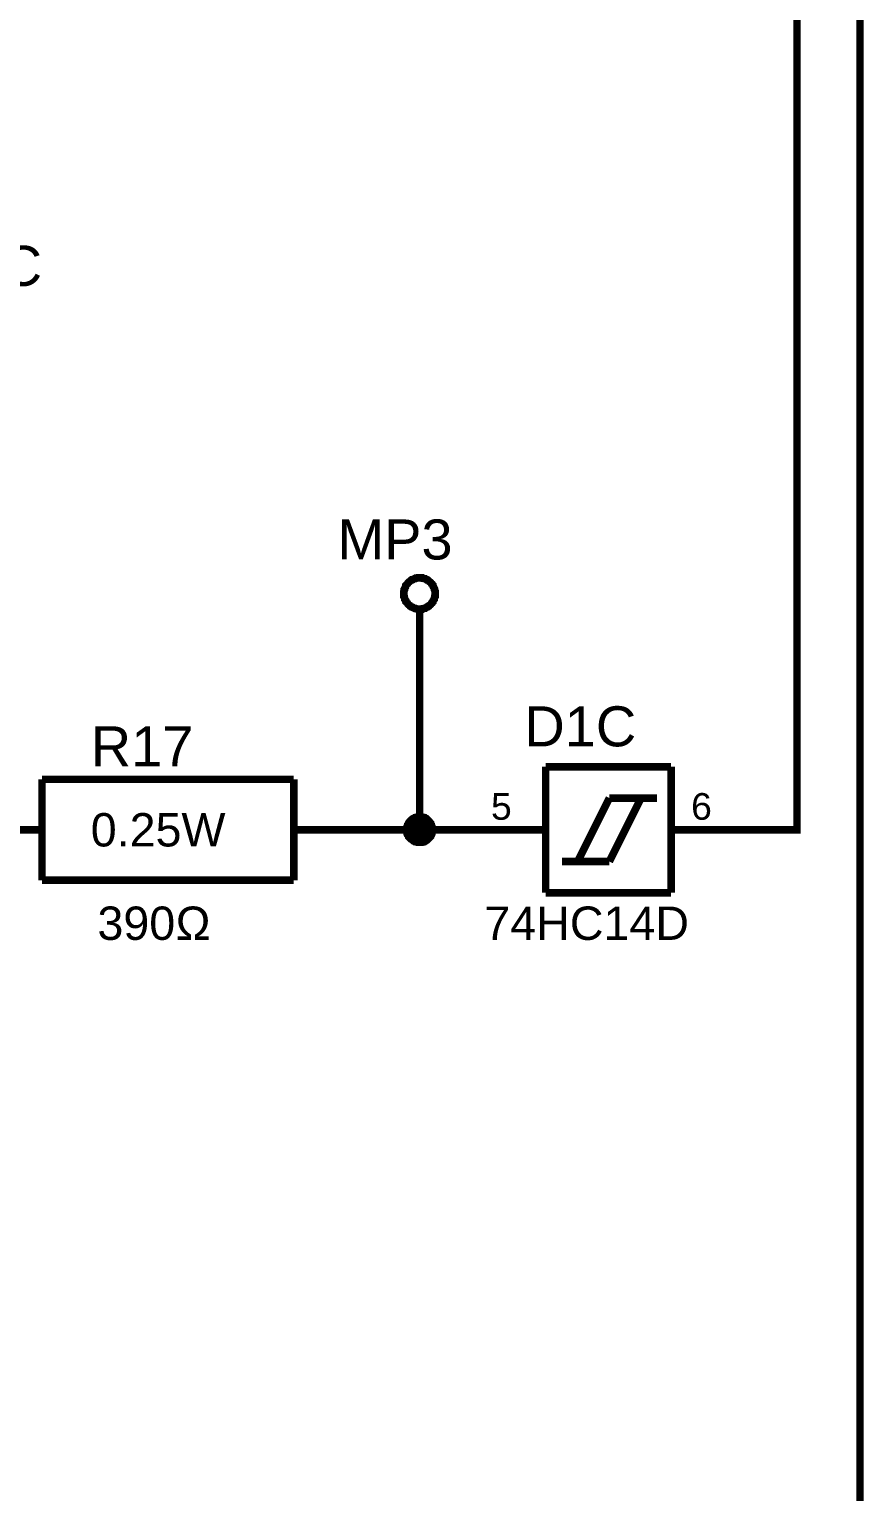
# Model space of a CAD drawing. Header units: millimetres. Extents: x -2024 to 917, y -725 to 13.
# Drawn here: x -1869.4 to -1836.3, y -638 to -579.9 of the extents above; entities that cross this region are included whole.
import ezdxf

# ---------------------------------------------------------------- set-up
doc = ezdxf.new("R2010")
doc.units = ezdxf.units.MM
doc.styles.get("Standard").update_dxf_attribs({"font": 'arial.ttf'})

msp = doc.modelspace()

# ---------------------------------------------------------------- linework, layer by layer
at = {"color": 7}
for points, const_width in [([(-1841.456, -611.675), (-1838.957, -611.675), (-1838.957, -569.168)], 0.3), ([(-1841.456, -669.167), (-1836.457, -669.167), (-1836.457, -569.168)], 0.3), ([(-1854.564, -602.302), (-1854.564, -602.269), (-1854.564, -602.236), (-1854.564, -602.203), (-1854.548, -602.17), (-1854.548, -602.137), (-1854.531, -602.12), (-1854.531, -602.087), (-1854.515, -602.054), (-1854.498, -602.037), (-1854.482, -602.004), (-1854.482, -601.971), (-1854.465, -601.955), (-1854.432, -601.921), (-1854.415, -601.905), (-1854.399, -601.872), (-1854.382, -601.855), (-1854.366, -601.839), (-1854.333, -601.822), (-1854.316, -601.805), (-1854.283, -601.772), (-1854.266, -601.756), (-1854.233, -601.756), (-1854.2, -601.739), (-1854.184, -601.723), (-1854.151, -601.706), (-1854.117, -601.706), (-1854.101, -601.69), (-1854.068, -601.69), (-1854.035, -601.673), (-1854.002, -601.673), (-1853.968, -601.673), (-1853.935, -601.673)], 0.3), ([(-1853.935, -601.673), (-1853.968, -601.673), (-1854.002, -601.673), (-1854.035, -601.673), (-1854.068, -601.69), (-1854.101, -601.69), (-1854.117, -601.706), (-1854.151, -601.706), (-1854.184, -601.723), (-1854.2, -601.739), (-1854.233, -601.756), (-1854.266, -601.756), (-1854.283, -601.772), (-1854.316, -601.805), (-1854.333, -601.822), (-1854.366, -601.839), (-1854.382, -601.855), (-1854.399, -601.872), (-1854.415, -601.905), (-1854.432, -601.921), (-1854.465, -601.955), (-1854.482, -601.971), (-1854.482, -602.004), (-1854.498, -602.037), (-1854.515, -602.054), (-1854.531, -602.087), (-1854.531, -602.12), (-1854.548, -602.137), (-1854.548, -602.17), (-1854.564, -602.203), (-1854.564, -602.236), (-1854.564, -602.269), (-1854.564, -602.302)], 0.3), ([(-1853.935, -601.673), (-1853.902, -601.673), (-1853.869, -601.673), (-1853.836, -601.673), (-1853.82, -601.69), (-1853.786, -601.69), (-1853.753, -601.706), (-1853.72, -601.706), (-1853.704, -601.723), (-1853.671, -601.739), (-1853.654, -601.756), (-1853.621, -601.756), (-1853.604, -601.772), (-1853.571, -601.805), (-1853.555, -601.822), (-1853.522, -601.839), (-1853.505, -601.855), (-1853.489, -601.872), (-1853.472, -601.905), (-1853.439, -601.921), (-1853.422, -601.955), (-1853.406, -601.971), (-1853.406, -602.004), (-1853.389, -602.037), (-1853.373, -602.054), (-1853.356, -602.087), (-1853.356, -602.12), (-1853.34, -602.137), (-1853.34, -602.17), (-1853.323, -602.203), (-1853.323, -602.236), (-1853.323, -602.269), (-1853.323, -602.302)], 0.3), ([(-1853.323, -602.302), (-1853.323, -602.269), (-1853.323, -602.236), (-1853.323, -602.203), (-1853.34, -602.17), (-1853.34, -602.137), (-1853.356, -602.12), (-1853.356, -602.087), (-1853.373, -602.054), (-1853.389, -602.037), (-1853.406, -602.004), (-1853.406, -601.971), (-1853.422, -601.955), (-1853.439, -601.921), (-1853.472, -601.905), (-1853.489, -601.872), (-1853.505, -601.855), (-1853.522, -601.839), (-1853.555, -601.822), (-1853.571, -601.805), (-1853.604, -601.772), (-1853.621, -601.756), (-1853.654, -601.756), (-1853.671, -601.739), (-1853.704, -601.723), (-1853.72, -601.706), (-1853.753, -601.706), (-1853.786, -601.69), (-1853.82, -601.69), (-1853.836, -601.673), (-1853.869, -601.673), (-1853.902, -601.673), (-1853.935, -601.673)], 0.3), ([(-1853.935, -602.915), (-1853.968, -602.915), (-1854.002, -602.915), (-1854.035, -602.915), (-1854.068, -602.898), (-1854.101, -602.898), (-1854.117, -602.882), (-1854.151, -602.882), (-1854.184, -602.865), (-1854.2, -602.849), (-1854.233, -602.832), (-1854.266, -602.832), (-1854.283, -602.816), (-1854.316, -602.799), (-1854.333, -602.766), (-1854.366, -602.749), (-1854.382, -602.733), (-1854.399, -602.716), (-1854.415, -602.683), (-1854.432, -602.667), (-1854.465, -602.633), (-1854.482, -602.617), (-1854.482, -602.584), (-1854.498, -602.567), (-1854.515, -602.534), (-1854.531, -602.518), (-1854.531, -602.484), (-1854.548, -602.451), (-1854.548, -602.418), (-1854.564, -602.402), (-1854.564, -602.368), (-1854.564, -602.335), (-1854.564, -602.302)], 0.3), ([(-1854.564, -602.302), (-1854.564, -602.302)], 0.3), ([(-1854.564, -602.302), (-1854.564, -602.335), (-1854.564, -602.368), (-1854.564, -602.402), (-1854.548, -602.418), (-1854.548, -602.451), (-1854.531, -602.484), (-1854.531, -602.518), (-1854.515, -602.534), (-1854.498, -602.567), (-1854.482, -602.584), (-1854.482, -602.617), (-1854.465, -602.633), (-1854.432, -602.667), (-1854.415, -602.683), (-1854.399, -602.716), (-1854.382, -602.733), (-1854.366, -602.749), (-1854.333, -602.766), (-1854.316, -602.799), (-1854.283, -602.816), (-1854.266, -602.832), (-1854.233, -602.832), (-1854.2, -602.849), (-1854.184, -602.865), (-1854.151, -602.882), (-1854.117, -602.882), (-1854.101, -602.898), (-1854.068, -602.898), (-1854.035, -602.915), (-1854.002, -602.915), (-1853.968, -602.915), (-1853.935, -602.915)], 0.3), ([(-1853.323, -602.302), (-1853.323, -602.335), (-1853.323, -602.368), (-1853.323, -602.402), (-1853.34, -602.418), (-1853.34, -602.451), (-1853.356, -602.484), (-1853.356, -602.518), (-1853.373, -602.534), (-1853.389, -602.567), (-1853.406, -602.584), (-1853.406, -602.617), (-1853.422, -602.633), (-1853.439, -602.667), (-1853.472, -602.683), (-1853.489, -602.716), (-1853.505, -602.733), (-1853.522, -602.749), (-1853.555, -602.766), (-1853.571, -602.799), (-1853.604, -602.816), (-1853.621, -602.832), (-1853.654, -602.832), (-1853.671, -602.849), (-1853.704, -602.865), (-1853.72, -602.882), (-1853.753, -602.882), (-1853.786, -602.898), (-1853.82, -602.898), (-1853.836, -602.915), (-1853.869, -602.915), (-1853.902, -602.915), (-1853.935, -602.915)], 0.3), ([(-1853.935, -602.915), (-1853.902, -602.915), (-1853.869, -602.915), (-1853.836, -602.915), (-1853.82, -602.898), (-1853.786, -602.898), (-1853.753, -602.882), (-1853.72, -602.882), (-1853.704, -602.865), (-1853.671, -602.849), (-1853.654, -602.832), (-1853.621, -602.832), (-1853.604, -602.816), (-1853.571, -602.799), (-1853.555, -602.766), (-1853.522, -602.749), (-1853.505, -602.733), (-1853.489, -602.716), (-1853.472, -602.683), (-1853.439, -602.667), (-1853.422, -602.633), (-1853.406, -602.617), (-1853.406, -602.584), (-1853.389, -602.567), (-1853.373, -602.534), (-1853.356, -602.518), (-1853.356, -602.484), (-1853.34, -602.451), (-1853.34, -602.418), (-1853.323, -602.402), (-1853.323, -602.368), (-1853.323, -602.335), (-1853.323, -602.302)], 0.3), ([(-1853.323, -602.302), (-1853.323, -602.302), (-1853.323, -602.302), (-1853.323, -602.302), (-1853.323, -602.302), (-1853.323, -602.302), (-1853.323, -602.302), (-1853.323, -602.302), (-1853.323, -602.302), (-1853.323, -602.302), (-1853.323, -602.302), (-1853.323, -602.302), (-1853.323, -602.302), (-1853.323, -602.302), (-1853.323, -602.302), (-1853.323, -602.302), (-1853.323, -602.302), (-1853.323, -602.302), (-1853.323, -602.302), (-1853.323, -602.302), (-1853.323, -602.302), (-1853.323, -602.302), (-1853.323, -602.302), (-1853.323, -602.302), (-1853.323, -602.302), (-1853.323, -602.302), (-1853.323, -602.302), (-1853.323, -602.302), (-1853.323, -602.302), (-1853.323, -602.302), (-1853.323, -602.302), (-1853.323, -602.302), (-1853.323, -602.302)], 0.3), ([(-1853.323, -602.302), (-1853.323, -602.302)], 0.3), ([(-1853.935, -602.915), (-1853.935, -604.173)], 0.3), ([(-1853.935, -604.173), (-1853.935, -611.675)], 0.3), ([(-1848.937, -609.174), (-1843.955, -609.174)], 0.3), ([(-1848.937, -614.175), (-1848.937, -609.174)], 0.3), ([(-1843.955, -609.174), (-1843.955, -614.175)], 0.3), ([(-1868.931, -609.671), (-1868.931, -613.678)], 0.3), ([(-1868.931, -609.671), (-1858.934, -609.671)], 0.3), ([(-1858.934, -609.671), (-1858.934, -613.678)], 0.3), ([(-1847.663, -612.933), (-1846.405, -610.416)], 0.3), ([(-1846.405, -610.416), (-1844.518, -610.416)], 0.3), ([(-1846.405, -612.933), (-1845.147, -610.416)], 0.3), ([(-1854.448, -611.675), (-1854.448, -611.641), (-1854.448, -611.625), (-1854.448, -611.592), (-1854.432, -611.575), (-1854.432, -611.542), (-1854.432, -611.526), (-1854.415, -611.492), (-1854.415, -611.476), (-1854.399, -611.459), (-1854.382, -611.426), (-1854.366, -611.41), (-1854.366, -611.393), (-1854.349, -611.377), (-1854.333, -611.343), (-1854.316, -611.327), (-1854.3, -611.31), (-1854.283, -611.294), (-1854.266, -611.277), (-1854.233, -611.261), (-1854.217, -611.244), (-1854.2, -611.244), (-1854.184, -611.227), (-1854.151, -611.211), (-1854.134, -611.194), (-1854.117, -611.194), (-1854.084, -611.178), (-1854.068, -611.178), (-1854.035, -611.178), (-1854.018, -611.161), (-1853.985, -611.161), (-1853.968, -611.161), (-1853.935, -611.161)], 0.3), ([(-1854.448, -611.675), (-1854.448, -611.641), (-1854.448, -611.625), (-1854.448, -611.592), (-1854.432, -611.575), (-1854.432, -611.542), (-1854.432, -611.526), (-1854.415, -611.492), (-1854.415, -611.476), (-1854.399, -611.459), (-1854.382, -611.426), (-1854.366, -611.41), (-1854.366, -611.393), (-1854.349, -611.377), (-1854.333, -611.343), (-1854.316, -611.327), (-1854.3, -611.31), (-1854.283, -611.294), (-1854.266, -611.277), (-1854.233, -611.261), (-1854.217, -611.244), (-1854.2, -611.244), (-1854.184, -611.227), (-1854.151, -611.211), (-1854.134, -611.194), (-1854.117, -611.194), (-1854.084, -611.178), (-1854.068, -611.178), (-1854.035, -611.178), (-1854.018, -611.161), (-1853.985, -611.161), (-1853.968, -611.161), (-1853.935, -611.161)], 0.3), ([(-1854.448, -611.675), (-1854.448, -611.641), (-1854.448, -611.625), (-1854.448, -611.592), (-1854.432, -611.575), (-1854.432, -611.542), (-1854.432, -611.526), (-1854.415, -611.492), (-1854.415, -611.476), (-1854.399, -611.459), (-1854.382, -611.426), (-1854.366, -611.41), (-1854.366, -611.393), (-1854.349, -611.377), (-1854.333, -611.343), (-1854.316, -611.327), (-1854.3, -611.31), (-1854.283, -611.294), (-1854.266, -611.277), (-1854.233, -611.261), (-1854.217, -611.244), (-1854.2, -611.244), (-1854.184, -611.227), (-1854.151, -611.211), (-1854.134, -611.194), (-1854.117, -611.194), (-1854.084, -611.178), (-1854.068, -611.178), (-1854.035, -611.178), (-1854.018, -611.161), (-1853.985, -611.161), (-1853.968, -611.161), (-1853.935, -611.161)], 0.3), ([(-1854.448, -611.675), (-1854.448, -611.641), (-1854.448, -611.625), (-1854.448, -611.592), (-1854.432, -611.575), (-1854.432, -611.542), (-1854.432, -611.526), (-1854.415, -611.492), (-1854.415, -611.476), (-1854.399, -611.459), (-1854.382, -611.426), (-1854.366, -611.41), (-1854.366, -611.393), (-1854.349, -611.377), (-1854.333, -611.343), (-1854.316, -611.327), (-1854.3, -611.31), (-1854.283, -611.294), (-1854.266, -611.277), (-1854.233, -611.261), (-1854.217, -611.244), (-1854.2, -611.244), (-1854.184, -611.227), (-1854.151, -611.211), (-1854.134, -611.194), (-1854.117, -611.194), (-1854.084, -611.178), (-1854.068, -611.178), (-1854.035, -611.178), (-1854.018, -611.161), (-1853.985, -611.161), (-1853.968, -611.161), (-1853.935, -611.161)], 0.3), ([(-1854.448, -611.675), (-1854.448, -611.641), (-1854.448, -611.625), (-1854.448, -611.592), (-1854.432, -611.575), (-1854.432, -611.542), (-1854.432, -611.526), (-1854.415, -611.492), (-1854.415, -611.476), (-1854.399, -611.459), (-1854.382, -611.426), (-1854.366, -611.41), (-1854.366, -611.393), (-1854.349, -611.377), (-1854.333, -611.343), (-1854.316, -611.327), (-1854.3, -611.31), (-1854.283, -611.294), (-1854.266, -611.277), (-1854.233, -611.261), (-1854.217, -611.244), (-1854.2, -611.244), (-1854.184, -611.227), (-1854.151, -611.211), (-1854.134, -611.194), (-1854.117, -611.194), (-1854.084, -611.178), (-1854.068, -611.178), (-1854.035, -611.178), (-1854.018, -611.161), (-1853.985, -611.161), (-1853.968, -611.161), (-1853.935, -611.161)], 0.0991), ([(-1854.448, -611.675), (-1854.448, -611.641), (-1854.448, -611.625), (-1854.448, -611.592), (-1854.432, -611.575), (-1854.432, -611.542), (-1854.432, -611.526), (-1854.415, -611.492), (-1854.415, -611.476), (-1854.399, -611.459), (-1854.382, -611.426), (-1854.366, -611.41), (-1854.366, -611.393), (-1854.349, -611.377), (-1854.333, -611.343), (-1854.316, -611.327), (-1854.3, -611.31), (-1854.283, -611.294), (-1854.266, -611.277), (-1854.233, -611.261), (-1854.217, -611.244), (-1854.2, -611.244), (-1854.184, -611.227), (-1854.151, -611.211), (-1854.134, -611.194), (-1854.117, -611.194), (-1854.084, -611.178), (-1854.068, -611.178), (-1854.035, -611.178), (-1854.018, -611.161), (-1853.985, -611.161), (-1853.968, -611.161), (-1853.935, -611.161)], 0.0991), ([(-1854.448, -611.675), (-1854.448, -611.641), (-1854.448, -611.625), (-1854.448, -611.592), (-1854.432, -611.575), (-1854.432, -611.542), (-1854.432, -611.526), (-1854.415, -611.492), (-1854.415, -611.476), (-1854.399, -611.459), (-1854.382, -611.426), (-1854.366, -611.41), (-1854.366, -611.393), (-1854.349, -611.377), (-1854.333, -611.343), (-1854.316, -611.327), (-1854.3, -611.31), (-1854.283, -611.294), (-1854.266, -611.277), (-1854.233, -611.261), (-1854.217, -611.244), (-1854.2, -611.244), (-1854.184, -611.227), (-1854.151, -611.211), (-1854.134, -611.194), (-1854.117, -611.194), (-1854.084, -611.178), (-1854.068, -611.178), (-1854.035, -611.178), (-1854.018, -611.161), (-1853.985, -611.161), (-1853.968, -611.161), (-1853.935, -611.161)], 0.0991), ([(-1854.448, -611.675), (-1854.448, -611.641), (-1854.448, -611.625), (-1854.448, -611.592), (-1854.432, -611.575), (-1854.432, -611.542), (-1854.432, -611.526), (-1854.415, -611.492), (-1854.415, -611.476), (-1854.399, -611.459), (-1854.382, -611.426), (-1854.366, -611.41), (-1854.366, -611.393), (-1854.349, -611.377), (-1854.333, -611.343), (-1854.316, -611.327), (-1854.3, -611.31), (-1854.283, -611.294), (-1854.266, -611.277), (-1854.233, -611.261), (-1854.217, -611.244), (-1854.2, -611.244), (-1854.184, -611.227), (-1854.151, -611.211), (-1854.134, -611.194), (-1854.117, -611.194), (-1854.084, -611.178), (-1854.068, -611.178), (-1854.035, -611.178), (-1854.018, -611.161), (-1853.985, -611.161), (-1853.968, -611.161), (-1853.935, -611.161)], 0.0991), ([(-1853.935, -611.161), (-1853.935, -611.161)], 0.3), ([(-1853.935, -611.161), (-1853.902, -611.161), (-1853.886, -611.161), (-1853.853, -611.161), (-1853.836, -611.178), (-1853.803, -611.178), (-1853.786, -611.178), (-1853.77, -611.194), (-1853.737, -611.194), (-1853.72, -611.211), (-1853.704, -611.227), (-1853.671, -611.244), (-1853.654, -611.244), (-1853.637, -611.261), (-1853.621, -611.277), (-1853.604, -611.294), (-1853.588, -611.31), (-1853.571, -611.327), (-1853.555, -611.343), (-1853.538, -611.377), (-1853.522, -611.393), (-1853.505, -611.41), (-1853.505, -611.426), (-1853.489, -611.459), (-1853.472, -611.476), (-1853.472, -611.492), (-1853.455, -611.526), (-1853.455, -611.542), (-1853.455, -611.575), (-1853.439, -611.592), (-1853.439, -611.625), (-1853.439, -611.641), (-1853.439, -611.675)], 0.3), ([(-1853.935, -611.161), (-1853.935, -611.161)], 0.3), ([(-1853.935, -611.161), (-1853.902, -611.161), (-1853.886, -611.161), (-1853.853, -611.161), (-1853.836, -611.178), (-1853.803, -611.178), (-1853.786, -611.178), (-1853.77, -611.194), (-1853.737, -611.194), (-1853.72, -611.211), (-1853.704, -611.227), (-1853.671, -611.244), (-1853.654, -611.244), (-1853.637, -611.261), (-1853.621, -611.277), (-1853.604, -611.294), (-1853.588, -611.31), (-1853.571, -611.327), (-1853.555, -611.343), (-1853.538, -611.377), (-1853.522, -611.393), (-1853.505, -611.41), (-1853.505, -611.426), (-1853.489, -611.459), (-1853.472, -611.476), (-1853.472, -611.492), (-1853.455, -611.526), (-1853.455, -611.542), (-1853.455, -611.575), (-1853.439, -611.592), (-1853.439, -611.625), (-1853.439, -611.641), (-1853.439, -611.675)], 0.3), ([(-1853.935, -611.161), (-1853.935, -611.161)], 0.3), ([(-1853.935, -611.161), (-1853.902, -611.161), (-1853.886, -611.161), (-1853.853, -611.161), (-1853.836, -611.178), (-1853.803, -611.178), (-1853.786, -611.178), (-1853.77, -611.194), (-1853.737, -611.194), (-1853.72, -611.211), (-1853.704, -611.227), (-1853.671, -611.244), (-1853.654, -611.244), (-1853.637, -611.261), (-1853.621, -611.277), (-1853.604, -611.294), (-1853.588, -611.31), (-1853.571, -611.327), (-1853.555, -611.343), (-1853.538, -611.377), (-1853.522, -611.393), (-1853.505, -611.41), (-1853.505, -611.426), (-1853.489, -611.459), (-1853.472, -611.476), (-1853.472, -611.492), (-1853.455, -611.526), (-1853.455, -611.542), (-1853.455, -611.575), (-1853.439, -611.592), (-1853.439, -611.625), (-1853.439, -611.641), (-1853.439, -611.675)], 0.3), ([(-1853.935, -611.161), (-1853.935, -611.161)], 0.3), ([(-1853.935, -611.161), (-1853.902, -611.161), (-1853.886, -611.161), (-1853.853, -611.161), (-1853.836, -611.178), (-1853.803, -611.178), (-1853.786, -611.178), (-1853.77, -611.194), (-1853.737, -611.194), (-1853.72, -611.211), (-1853.704, -611.227), (-1853.671, -611.244), (-1853.654, -611.244), (-1853.637, -611.261), (-1853.621, -611.277), (-1853.604, -611.294), (-1853.588, -611.31), (-1853.571, -611.327), (-1853.555, -611.343), (-1853.538, -611.377), (-1853.522, -611.393), (-1853.505, -611.41), (-1853.505, -611.426), (-1853.489, -611.459), (-1853.472, -611.476), (-1853.472, -611.492), (-1853.455, -611.526), (-1853.455, -611.542), (-1853.455, -611.575), (-1853.439, -611.592), (-1853.439, -611.625), (-1853.439, -611.641), (-1853.439, -611.675)], 0.3), ([(-1853.935, -611.161), (-1853.935, -611.161)], 0.0991), ([(-1853.935, -611.161), (-1853.902, -611.161), (-1853.886, -611.161), (-1853.853, -611.161), (-1853.836, -611.178), (-1853.803, -611.178), (-1853.786, -611.178), (-1853.77, -611.194), (-1853.737, -611.194), (-1853.72, -611.211), (-1853.704, -611.227), (-1853.671, -611.244), (-1853.654, -611.244), (-1853.637, -611.261), (-1853.621, -611.277), (-1853.604, -611.294), (-1853.588, -611.31), (-1853.571, -611.327), (-1853.555, -611.343), (-1853.538, -611.377), (-1853.522, -611.393), (-1853.505, -611.41), (-1853.505, -611.426), (-1853.489, -611.459), (-1853.472, -611.476), (-1853.472, -611.492), (-1853.455, -611.526), (-1853.455, -611.542), (-1853.455, -611.575), (-1853.439, -611.592), (-1853.439, -611.625), (-1853.439, -611.641), (-1853.439, -611.675)], 0.0991), ([(-1853.935, -611.161), (-1853.935, -611.161)], 0.0991), ([(-1853.935, -611.161), (-1853.902, -611.161), (-1853.886, -611.161), (-1853.853, -611.161), (-1853.836, -611.178), (-1853.803, -611.178), (-1853.786, -611.178), (-1853.77, -611.194), (-1853.737, -611.194), (-1853.72, -611.211), (-1853.704, -611.227), (-1853.671, -611.244), (-1853.654, -611.244), (-1853.637, -611.261), (-1853.621, -611.277), (-1853.604, -611.294), (-1853.588, -611.31), (-1853.571, -611.327), (-1853.555, -611.343), (-1853.538, -611.377), (-1853.522, -611.393), (-1853.505, -611.41), (-1853.505, -611.426), (-1853.489, -611.459), (-1853.472, -611.476), (-1853.472, -611.492), (-1853.455, -611.526), (-1853.455, -611.542), (-1853.455, -611.575), (-1853.439, -611.592), (-1853.439, -611.625), (-1853.439, -611.641), (-1853.439, -611.675)], 0.0991), ([(-1853.935, -611.161), (-1853.935, -611.161)], 0.0991), ([(-1853.935, -611.161), (-1853.902, -611.161), (-1853.886, -611.161), (-1853.853, -611.161), (-1853.836, -611.178), (-1853.803, -611.178), (-1853.786, -611.178), (-1853.77, -611.194), (-1853.737, -611.194), (-1853.72, -611.211), (-1853.704, -611.227), (-1853.671, -611.244), (-1853.654, -611.244), (-1853.637, -611.261), (-1853.621, -611.277), (-1853.604, -611.294), (-1853.588, -611.31), (-1853.571, -611.327), (-1853.555, -611.343), (-1853.538, -611.377), (-1853.522, -611.393), (-1853.505, -611.41), (-1853.505, -611.426), (-1853.489, -611.459), (-1853.472, -611.476), (-1853.472, -611.492), (-1853.455, -611.526), (-1853.455, -611.542), (-1853.455, -611.575), (-1853.439, -611.592), (-1853.439, -611.625), (-1853.439, -611.641), (-1853.439, -611.675)], 0.0991), ([(-1853.935, -611.161), (-1853.935, -611.161)], 0.0991), ([(-1853.935, -611.161), (-1853.902, -611.161), (-1853.886, -611.161), (-1853.853, -611.161), (-1853.836, -611.178), (-1853.803, -611.178), (-1853.786, -611.178), (-1853.77, -611.194), (-1853.737, -611.194), (-1853.72, -611.211), (-1853.704, -611.227), (-1853.671, -611.244), (-1853.654, -611.244), (-1853.637, -611.261), (-1853.621, -611.277), (-1853.604, -611.294), (-1853.588, -611.31), (-1853.571, -611.327), (-1853.555, -611.343), (-1853.538, -611.377), (-1853.522, -611.393), (-1853.505, -611.41), (-1853.505, -611.426), (-1853.489, -611.459), (-1853.472, -611.476), (-1853.472, -611.492), (-1853.455, -611.526), (-1853.455, -611.542), (-1853.455, -611.575), (-1853.439, -611.592), (-1853.439, -611.625), (-1853.439, -611.641), (-1853.439, -611.675)], 0.0991), ([(-1868.931, -611.675), (-1871.43, -611.675)], 0.3), ([(-1858.934, -611.675), (-1856.435, -611.675)], 0.3), ([(-1856.435, -611.675), (-1853.935, -611.675), (-1851.436, -611.675)], 0.3), ([(-1853.935, -612.171), (-1853.968, -612.171), (-1853.985, -612.171), (-1854.018, -612.171), (-1854.035, -612.155), (-1854.068, -612.155), (-1854.084, -612.155), (-1854.117, -612.138), (-1854.134, -612.138), (-1854.151, -612.122), (-1854.184, -612.105), (-1854.2, -612.105), (-1854.217, -612.089), (-1854.233, -612.072), (-1854.266, -612.055), (-1854.283, -612.039), (-1854.3, -612.022), (-1854.316, -612.006), (-1854.333, -611.989), (-1854.349, -611.973), (-1854.366, -611.956), (-1854.366, -611.94), (-1854.382, -611.906), (-1854.399, -611.89), (-1854.415, -611.873), (-1854.415, -611.84), (-1854.432, -611.824), (-1854.432, -611.807), (-1854.432, -611.774), (-1854.448, -611.757), (-1854.448, -611.724), (-1854.448, -611.708), (-1854.448, -611.675)], 0.3), ([(-1854.448, -611.675), (-1854.448, -611.675)], 0.3), ([(-1853.935, -612.171), (-1853.968, -612.171), (-1853.985, -612.171), (-1854.018, -612.171), (-1854.035, -612.155), (-1854.068, -612.155), (-1854.084, -612.155), (-1854.117, -612.138), (-1854.134, -612.138), (-1854.151, -612.122), (-1854.184, -612.105), (-1854.2, -612.105), (-1854.217, -612.089), (-1854.233, -612.072), (-1854.266, -612.055), (-1854.283, -612.039), (-1854.3, -612.022), (-1854.316, -612.006), (-1854.333, -611.989), (-1854.349, -611.973), (-1854.366, -611.956), (-1854.366, -611.94), (-1854.382, -611.906), (-1854.399, -611.89), (-1854.415, -611.873), (-1854.415, -611.84), (-1854.432, -611.824), (-1854.432, -611.807), (-1854.432, -611.774), (-1854.448, -611.757), (-1854.448, -611.724), (-1854.448, -611.708), (-1854.448, -611.675)], 0.3), ([(-1854.448, -611.675), (-1854.448, -611.675)], 0.3), ([(-1853.935, -612.171), (-1853.968, -612.171), (-1853.985, -612.171), (-1854.018, -612.171), (-1854.035, -612.155), (-1854.068, -612.155), (-1854.084, -612.155), (-1854.117, -612.138), (-1854.134, -612.138), (-1854.151, -612.122), (-1854.184, -612.105), (-1854.2, -612.105), (-1854.217, -612.089), (-1854.233, -612.072), (-1854.266, -612.055), (-1854.283, -612.039), (-1854.3, -612.022), (-1854.316, -612.006), (-1854.333, -611.989), (-1854.349, -611.973), (-1854.366, -611.956), (-1854.366, -611.94), (-1854.382, -611.906), (-1854.399, -611.89), (-1854.415, -611.873), (-1854.415, -611.84), (-1854.432, -611.824), (-1854.432, -611.807), (-1854.432, -611.774), (-1854.448, -611.757), (-1854.448, -611.724), (-1854.448, -611.708), (-1854.448, -611.675)], 0.3), ([(-1854.448, -611.675), (-1854.448, -611.675)], 0.3), ([(-1853.935, -612.171), (-1853.968, -612.171), (-1853.985, -612.171), (-1854.018, -612.171), (-1854.035, -612.155), (-1854.068, -612.155), (-1854.084, -612.155), (-1854.117, -612.138), (-1854.134, -612.138), (-1854.151, -612.122), (-1854.184, -612.105), (-1854.2, -612.105), (-1854.217, -612.089), (-1854.233, -612.072), (-1854.266, -612.055), (-1854.283, -612.039), (-1854.3, -612.022), (-1854.316, -612.006), (-1854.333, -611.989), (-1854.349, -611.973), (-1854.366, -611.956), (-1854.366, -611.94), (-1854.382, -611.906), (-1854.399, -611.89), (-1854.415, -611.873), (-1854.415, -611.84), (-1854.432, -611.824), (-1854.432, -611.807), (-1854.432, -611.774), (-1854.448, -611.757), (-1854.448, -611.724), (-1854.448, -611.708), (-1854.448, -611.675)], 0.3), ([(-1854.448, -611.675), (-1854.448, -611.675)], 0.3), ([(-1853.935, -612.171), (-1853.968, -612.171), (-1853.985, -612.171), (-1854.018, -612.171), (-1854.035, -612.155), (-1854.068, -612.155), (-1854.084, -612.155), (-1854.117, -612.138), (-1854.134, -612.138), (-1854.151, -612.122), (-1854.184, -612.105), (-1854.2, -612.105), (-1854.217, -612.089), (-1854.233, -612.072), (-1854.266, -612.055), (-1854.283, -612.039), (-1854.3, -612.022), (-1854.316, -612.006), (-1854.333, -611.989), (-1854.349, -611.973), (-1854.366, -611.956), (-1854.366, -611.94), (-1854.382, -611.906), (-1854.399, -611.89), (-1854.415, -611.873), (-1854.415, -611.84), (-1854.432, -611.824), (-1854.432, -611.807), (-1854.432, -611.774), (-1854.448, -611.757), (-1854.448, -611.724), (-1854.448, -611.708), (-1854.448, -611.675)], 0.0991), ([(-1854.448, -611.675), (-1854.448, -611.675)], 0.0991), ([(-1853.935, -612.171), (-1853.968, -612.171), (-1853.985, -612.171), (-1854.018, -612.171), (-1854.035, -612.155), (-1854.068, -612.155), (-1854.084, -612.155), (-1854.117, -612.138), (-1854.134, -612.138), (-1854.151, -612.122), (-1854.184, -612.105), (-1854.2, -612.105), (-1854.217, -612.089), (-1854.233, -612.072), (-1854.266, -612.055), (-1854.283, -612.039), (-1854.3, -612.022), (-1854.316, -612.006), (-1854.333, -611.989), (-1854.349, -611.973), (-1854.366, -611.956), (-1854.366, -611.94), (-1854.382, -611.906), (-1854.399, -611.89), (-1854.415, -611.873), (-1854.415, -611.84), (-1854.432, -611.824), (-1854.432, -611.807), (-1854.432, -611.774), (-1854.448, -611.757), (-1854.448, -611.724), (-1854.448, -611.708), (-1854.448, -611.675)], 0.0991), ([(-1854.448, -611.675), (-1854.448, -611.675)], 0.0991), ([(-1853.935, -612.171), (-1853.968, -612.171), (-1853.985, -612.171), (-1854.018, -612.171), (-1854.035, -612.155), (-1854.068, -612.155), (-1854.084, -612.155), (-1854.117, -612.138), (-1854.134, -612.138), (-1854.151, -612.122), (-1854.184, -612.105), (-1854.2, -612.105), (-1854.217, -612.089), (-1854.233, -612.072), (-1854.266, -612.055), (-1854.283, -612.039), (-1854.3, -612.022), (-1854.316, -612.006), (-1854.333, -611.989), (-1854.349, -611.973), (-1854.366, -611.956), (-1854.366, -611.94), (-1854.382, -611.906), (-1854.399, -611.89), (-1854.415, -611.873), (-1854.415, -611.84), (-1854.432, -611.824), (-1854.432, -611.807), (-1854.432, -611.774), (-1854.448, -611.757), (-1854.448, -611.724), (-1854.448, -611.708), (-1854.448, -611.675)], 0.0991), ([(-1854.448, -611.675), (-1854.448, -611.675)], 0.0991), ([(-1853.935, -612.171), (-1853.968, -612.171), (-1853.985, -612.171), (-1854.018, -612.171), (-1854.035, -612.155), (-1854.068, -612.155), (-1854.084, -612.155), (-1854.117, -612.138), (-1854.134, -612.138), (-1854.151, -612.122), (-1854.184, -612.105), (-1854.2, -612.105), (-1854.217, -612.089), (-1854.233, -612.072), (-1854.266, -612.055), (-1854.283, -612.039), (-1854.3, -612.022), (-1854.316, -612.006), (-1854.333, -611.989), (-1854.349, -611.973), (-1854.366, -611.956), (-1854.366, -611.94), (-1854.382, -611.906), (-1854.399, -611.89), (-1854.415, -611.873), (-1854.415, -611.84), (-1854.432, -611.824), (-1854.432, -611.807), (-1854.432, -611.774), (-1854.448, -611.757), (-1854.448, -611.724), (-1854.448, -611.708), (-1854.448, -611.675)], 0.0991), ([(-1854.448, -611.675), (-1854.448, -611.675)], 0.0991), ([(-1853.439, -611.675), (-1853.439, -611.708), (-1853.439, -611.724), (-1853.439, -611.757), (-1853.455, -611.774), (-1853.455, -611.807), (-1853.455, -611.824), (-1853.472, -611.84), (-1853.472, -611.873), (-1853.489, -611.89), (-1853.505, -611.906), (-1853.505, -611.94), (-1853.522, -611.956), (-1853.538, -611.973), (-1853.555, -611.989), (-1853.571, -612.006), (-1853.588, -612.022), (-1853.604, -612.039), (-1853.621, -612.055), (-1853.637, -612.072), (-1853.654, -612.089), (-1853.671, -612.105), (-1853.704, -612.105), (-1853.72, -612.122), (-1853.737, -612.138), (-1853.77, -612.138), (-1853.786, -612.155), (-1853.803, -612.155), (-1853.836, -612.155), (-1853.853, -612.171), (-1853.886, -612.171), (-1853.902, -612.171), (-1853.935, -612.171)], 0.3), ([(-1853.439, -611.675), (-1853.439, -611.708), (-1853.439, -611.724), (-1853.439, -611.757), (-1853.455, -611.774), (-1853.455, -611.807), (-1853.455, -611.824), (-1853.472, -611.84), (-1853.472, -611.873), (-1853.489, -611.89), (-1853.505, -611.906), (-1853.505, -611.94), (-1853.522, -611.956), (-1853.538, -611.973), (-1853.555, -611.989), (-1853.571, -612.006), (-1853.588, -612.022), (-1853.604, -612.039), (-1853.621, -612.055), (-1853.637, -612.072), (-1853.654, -612.089), (-1853.671, -612.105), (-1853.704, -612.105), (-1853.72, -612.122), (-1853.737, -612.138), (-1853.77, -612.138), (-1853.786, -612.155), (-1853.803, -612.155), (-1853.836, -612.155), (-1853.853, -612.171), (-1853.886, -612.171), (-1853.902, -612.171), (-1853.935, -612.171)], 0.3), ([(-1853.439, -611.675), (-1853.439, -611.708), (-1853.439, -611.724), (-1853.439, -611.757), (-1853.455, -611.774), (-1853.455, -611.807), (-1853.455, -611.824), (-1853.472, -611.84), (-1853.472, -611.873), (-1853.489, -611.89), (-1853.505, -611.906), (-1853.505, -611.94), (-1853.522, -611.956), (-1853.538, -611.973), (-1853.555, -611.989), (-1853.571, -612.006), (-1853.588, -612.022), (-1853.604, -612.039), (-1853.621, -612.055), (-1853.637, -612.072), (-1853.654, -612.089), (-1853.671, -612.105), (-1853.704, -612.105), (-1853.72, -612.122), (-1853.737, -612.138), (-1853.77, -612.138), (-1853.786, -612.155), (-1853.803, -612.155), (-1853.836, -612.155), (-1853.853, -612.171), (-1853.886, -612.171), (-1853.902, -612.171), (-1853.935, -612.171)], 0.3), ([(-1853.439, -611.675), (-1853.439, -611.708), (-1853.439, -611.724), (-1853.439, -611.757), (-1853.455, -611.774), (-1853.455, -611.807), (-1853.455, -611.824), (-1853.472, -611.84), (-1853.472, -611.873), (-1853.489, -611.89), (-1853.505, -611.906), (-1853.505, -611.94), (-1853.522, -611.956), (-1853.538, -611.973), (-1853.555, -611.989), (-1853.571, -612.006), (-1853.588, -612.022), (-1853.604, -612.039), (-1853.621, -612.055), (-1853.637, -612.072), (-1853.654, -612.089), (-1853.671, -612.105), (-1853.704, -612.105), (-1853.72, -612.122), (-1853.737, -612.138), (-1853.77, -612.138), (-1853.786, -612.155), (-1853.803, -612.155), (-1853.836, -612.155), (-1853.853, -612.171), (-1853.886, -612.171), (-1853.902, -612.171), (-1853.935, -612.171)], 0.3), ([(-1853.439, -611.675), (-1853.439, -611.708), (-1853.439, -611.724), (-1853.439, -611.757), (-1853.455, -611.774), (-1853.455, -611.807), (-1853.455, -611.824), (-1853.472, -611.84), (-1853.472, -611.873), (-1853.489, -611.89), (-1853.505, -611.906), (-1853.505, -611.94), (-1853.522, -611.956), (-1853.538, -611.973), (-1853.555, -611.989), (-1853.571, -612.006), (-1853.588, -612.022), (-1853.604, -612.039), (-1853.621, -612.055), (-1853.637, -612.072), (-1853.654, -612.089), (-1853.671, -612.105), (-1853.704, -612.105), (-1853.72, -612.122), (-1853.737, -612.138), (-1853.77, -612.138), (-1853.786, -612.155), (-1853.803, -612.155), (-1853.836, -612.155), (-1853.853, -612.171), (-1853.886, -612.171), (-1853.902, -612.171), (-1853.935, -612.171)], 0.0991), ([(-1853.439, -611.675), (-1853.439, -611.708), (-1853.439, -611.724), (-1853.439, -611.757), (-1853.455, -611.774), (-1853.455, -611.807), (-1853.455, -611.824), (-1853.472, -611.84), (-1853.472, -611.873), (-1853.489, -611.89), (-1853.505, -611.906), (-1853.505, -611.94), (-1853.522, -611.956), (-1853.538, -611.973), (-1853.555, -611.989), (-1853.571, -612.006), (-1853.588, -612.022), (-1853.604, -612.039), (-1853.621, -612.055), (-1853.637, -612.072), (-1853.654, -612.089), (-1853.671, -612.105), (-1853.704, -612.105), (-1853.72, -612.122), (-1853.737, -612.138), (-1853.77, -612.138), (-1853.786, -612.155), (-1853.803, -612.155), (-1853.836, -612.155), (-1853.853, -612.171), (-1853.886, -612.171), (-1853.902, -612.171), (-1853.935, -612.171)], 0.0991), ([(-1853.439, -611.675), (-1853.439, -611.708), (-1853.439, -611.724), (-1853.439, -611.757), (-1853.455, -611.774), (-1853.455, -611.807), (-1853.455, -611.824), (-1853.472, -611.84), (-1853.472, -611.873), (-1853.489, -611.89), (-1853.505, -611.906), (-1853.505, -611.94), (-1853.522, -611.956), (-1853.538, -611.973), (-1853.555, -611.989), (-1853.571, -612.006), (-1853.588, -612.022), (-1853.604, -612.039), (-1853.621, -612.055), (-1853.637, -612.072), (-1853.654, -612.089), (-1853.671, -612.105), (-1853.704, -612.105), (-1853.72, -612.122), (-1853.737, -612.138), (-1853.77, -612.138), (-1853.786, -612.155), (-1853.803, -612.155), (-1853.836, -612.155), (-1853.853, -612.171), (-1853.886, -612.171), (-1853.902, -612.171), (-1853.935, -612.171)], 0.0991), ([(-1853.439, -611.675), (-1853.439, -611.708), (-1853.439, -611.724), (-1853.439, -611.757), (-1853.455, -611.774), (-1853.455, -611.807), (-1853.455, -611.824), (-1853.472, -611.84), (-1853.472, -611.873), (-1853.489, -611.89), (-1853.505, -611.906), (-1853.505, -611.94), (-1853.522, -611.956), (-1853.538, -611.973), (-1853.555, -611.989), (-1853.571, -612.006), (-1853.588, -612.022), (-1853.604, -612.039), (-1853.621, -612.055), (-1853.637, -612.072), (-1853.654, -612.089), (-1853.671, -612.105), (-1853.704, -612.105), (-1853.72, -612.122), (-1853.737, -612.138), (-1853.77, -612.138), (-1853.786, -612.155), (-1853.803, -612.155), (-1853.836, -612.155), (-1853.853, -612.171), (-1853.886, -612.171), (-1853.902, -612.171), (-1853.935, -612.171)], 0.0991), ([(-1853.439, -611.675), (-1853.439, -611.675), (-1853.439, -611.675), (-1853.439, -611.675), (-1853.439, -611.675), (-1853.439, -611.675), (-1853.439, -611.675), (-1853.439, -611.675), (-1853.439, -611.675), (-1853.439, -611.675), (-1853.439, -611.675), (-1853.439, -611.675), (-1853.439, -611.675), (-1853.439, -611.675), (-1853.439, -611.675), (-1853.439, -611.675), (-1853.439, -611.675), (-1853.439, -611.675), (-1853.439, -611.675), (-1853.439, -611.675), (-1853.439, -611.675), (-1853.439, -611.675), (-1853.439, -611.675), (-1853.439, -611.675), (-1853.439, -611.675), (-1853.439, -611.675), (-1853.439, -611.675), (-1853.439, -611.675), (-1853.439, -611.675), (-1853.439, -611.675), (-1853.439, -611.675), (-1853.439, -611.675), (-1853.439, -611.675)], 0.3), ([(-1853.439, -611.675), (-1853.439, -611.675)], 0.3), ([(-1853.439, -611.675), (-1853.439, -611.675), (-1853.439, -611.675), (-1853.439, -611.675), (-1853.439, -611.675), (-1853.439, -611.675), (-1853.439, -611.675), (-1853.439, -611.675), (-1853.439, -611.675), (-1853.439, -611.675), (-1853.439, -611.675), (-1853.439, -611.675), (-1853.439, -611.675), (-1853.439, -611.675), (-1853.439, -611.675), (-1853.439, -611.675), (-1853.439, -611.675), (-1853.439, -611.675), (-1853.439, -611.675), (-1853.439, -611.675), (-1853.439, -611.675), (-1853.439, -611.675), (-1853.439, -611.675), (-1853.439, -611.675), (-1853.439, -611.675), (-1853.439, -611.675), (-1853.439, -611.675), (-1853.439, -611.675), (-1853.439, -611.675), (-1853.439, -611.675), (-1853.439, -611.675), (-1853.439, -611.675), (-1853.439, -611.675)], 0.3), ([(-1853.439, -611.675), (-1853.439, -611.675)], 0.3), ([(-1853.439, -611.675), (-1853.439, -611.675), (-1853.439, -611.675), (-1853.439, -611.675), (-1853.439, -611.675), (-1853.439, -611.675), (-1853.439, -611.675), (-1853.439, -611.675), (-1853.439, -611.675), (-1853.439, -611.675), (-1853.439, -611.675), (-1853.439, -611.675), (-1853.439, -611.675), (-1853.439, -611.675), (-1853.439, -611.675), (-1853.439, -611.675), (-1853.439, -611.675), (-1853.439, -611.675), (-1853.439, -611.675), (-1853.439, -611.675), (-1853.439, -611.675), (-1853.439, -611.675), (-1853.439, -611.675), (-1853.439, -611.675), (-1853.439, -611.675), (-1853.439, -611.675), (-1853.439, -611.675), (-1853.439, -611.675), (-1853.439, -611.675), (-1853.439, -611.675), (-1853.439, -611.675), (-1853.439, -611.675), (-1853.439, -611.675)], 0.3), ([(-1853.439, -611.675), (-1853.439, -611.675)], 0.3), ([(-1853.439, -611.675), (-1853.439, -611.675), (-1853.439, -611.675), (-1853.439, -611.675), (-1853.439, -611.675), (-1853.439, -611.675), (-1853.439, -611.675), (-1853.439, -611.675), (-1853.439, -611.675), (-1853.439, -611.675), (-1853.439, -611.675), (-1853.439, -611.675), (-1853.439, -611.675), (-1853.439, -611.675), (-1853.439, -611.675), (-1853.439, -611.675), (-1853.439, -611.675), (-1853.439, -611.675), (-1853.439, -611.675), (-1853.439, -611.675), (-1853.439, -611.675), (-1853.439, -611.675), (-1853.439, -611.675), (-1853.439, -611.675), (-1853.439, -611.675), (-1853.439, -611.675), (-1853.439, -611.675), (-1853.439, -611.675), (-1853.439, -611.675), (-1853.439, -611.675), (-1853.439, -611.675), (-1853.439, -611.675), (-1853.439, -611.675)], 0.3), ([(-1853.439, -611.675), (-1853.439, -611.675)], 0.3), ([(-1853.439, -611.675), (-1853.439, -611.675), (-1853.439, -611.675), (-1853.439, -611.675), (-1853.439, -611.675), (-1853.439, -611.675), (-1853.439, -611.675), (-1853.439, -611.675), (-1853.439, -611.675), (-1853.439, -611.675), (-1853.439, -611.675), (-1853.439, -611.675), (-1853.439, -611.675), (-1853.439, -611.675), (-1853.439, -611.675), (-1853.439, -611.675), (-1853.439, -611.675), (-1853.439, -611.675), (-1853.439, -611.675), (-1853.439, -611.675), (-1853.439, -611.675), (-1853.439, -611.675), (-1853.439, -611.675), (-1853.439, -611.675), (-1853.439, -611.675), (-1853.439, -611.675), (-1853.439, -611.675), (-1853.439, -611.675), (-1853.439, -611.675), (-1853.439, -611.675), (-1853.439, -611.675), (-1853.439, -611.675), (-1853.439, -611.675)], 0.0991), ([(-1853.439, -611.675), (-1853.439, -611.675)], 0.0991), ([(-1853.439, -611.675), (-1853.439, -611.675), (-1853.439, -611.675), (-1853.439, -611.675), (-1853.439, -611.675), (-1853.439, -611.675), (-1853.439, -611.675), (-1853.439, -611.675), (-1853.439, -611.675), (-1853.439, -611.675), (-1853.439, -611.675), (-1853.439, -611.675), (-1853.439, -611.675), (-1853.439, -611.675), (-1853.439, -611.675), (-1853.439, -611.675), (-1853.439, -611.675), (-1853.439, -611.675), (-1853.439, -611.675), (-1853.439, -611.675), (-1853.439, -611.675), (-1853.439, -611.675), (-1853.439, -611.675), (-1853.439, -611.675), (-1853.439, -611.675), (-1853.439, -611.675), (-1853.439, -611.675), (-1853.439, -611.675), (-1853.439, -611.675), (-1853.439, -611.675), (-1853.439, -611.675), (-1853.439, -611.675), (-1853.439, -611.675)], 0.0991), ([(-1853.439, -611.675), (-1853.439, -611.675)], 0.0991), ([(-1853.439, -611.675), (-1853.439, -611.675), (-1853.439, -611.675), (-1853.439, -611.675), (-1853.439, -611.675), (-1853.439, -611.675), (-1853.439, -611.675), (-1853.439, -611.675), (-1853.439, -611.675), (-1853.439, -611.675), (-1853.439, -611.675), (-1853.439, -611.675), (-1853.439, -611.675), (-1853.439, -611.675), (-1853.439, -611.675), (-1853.439, -611.675), (-1853.439, -611.675), (-1853.439, -611.675), (-1853.439, -611.675), (-1853.439, -611.675), (-1853.439, -611.675), (-1853.439, -611.675), (-1853.439, -611.675), (-1853.439, -611.675), (-1853.439, -611.675), (-1853.439, -611.675), (-1853.439, -611.675), (-1853.439, -611.675), (-1853.439, -611.675), (-1853.439, -611.675), (-1853.439, -611.675), (-1853.439, -611.675), (-1853.439, -611.675)], 0.0991), ([(-1853.439, -611.675), (-1853.439, -611.675)], 0.0991), ([(-1853.439, -611.675), (-1853.439, -611.675), (-1853.439, -611.675), (-1853.439, -611.675), (-1853.439, -611.675), (-1853.439, -611.675), (-1853.439, -611.675), (-1853.439, -611.675), (-1853.439, -611.675), (-1853.439, -611.675), (-1853.439, -611.675), (-1853.439, -611.675), (-1853.439, -611.675), (-1853.439, -611.675), (-1853.439, -611.675), (-1853.439, -611.675), (-1853.439, -611.675), (-1853.439, -611.675), (-1853.439, -611.675), (-1853.439, -611.675), (-1853.439, -611.675), (-1853.439, -611.675), (-1853.439, -611.675), (-1853.439, -611.675), (-1853.439, -611.675), (-1853.439, -611.675), (-1853.439, -611.675), (-1853.439, -611.675), (-1853.439, -611.675), (-1853.439, -611.675), (-1853.439, -611.675), (-1853.439, -611.675), (-1853.439, -611.675)], 0.0991), ([(-1853.439, -611.675), (-1853.439, -611.675)], 0.0991), ([(-1848.937, -611.675), (-1851.436, -611.675)], 0.3), ([(-1843.955, -611.675), (-1841.456, -611.675)], 0.3), ([(-1848.291, -612.933), (-1846.405, -612.933)], 0.3), ([(-1868.931, -613.678), (-1858.934, -613.678)], 0.3), ([(-1843.955, -614.175), (-1848.937, -614.175)], 0.3)]:
    msp.add_lwpolyline(points, dxfattribs=dict(at, const_width=const_width))
at = {"color": 7, "const_width": 0.508}
msp.add_lwpolyline([(-1854.209, -611.663, 1), (-1853.701, -611.663, 1)], format="xyb", close=True, dxfattribs=at)

# ---------------------------------------------------------------- texts
at = {"color": 7}
for s, height, p in [('VCC', 1.5897, (-1873.615, -590.082)), ('MP3', 1.5897, (-1857.196, -600.944)), ('D1C', 1.5897, (-1849.781, -608.363)), ('R17', 1.5897, (-1866.994, -609.158)), ('5', 1.06, (-1851.105, -611.277)), ('6', 1.06, (-1843.161, -611.277)), ('0.25W', 1.3247, (-1866.994, -612.337)), ('390Ω', 1.3247, (-1866.729, -616.046)), ('74HC14D', 1.3247, (-1851.37, -616.046))]:
    msp.add_text(s, height=height, dxfattribs=at).set_placement(p)

doc.saveas('drawing.dxf')
